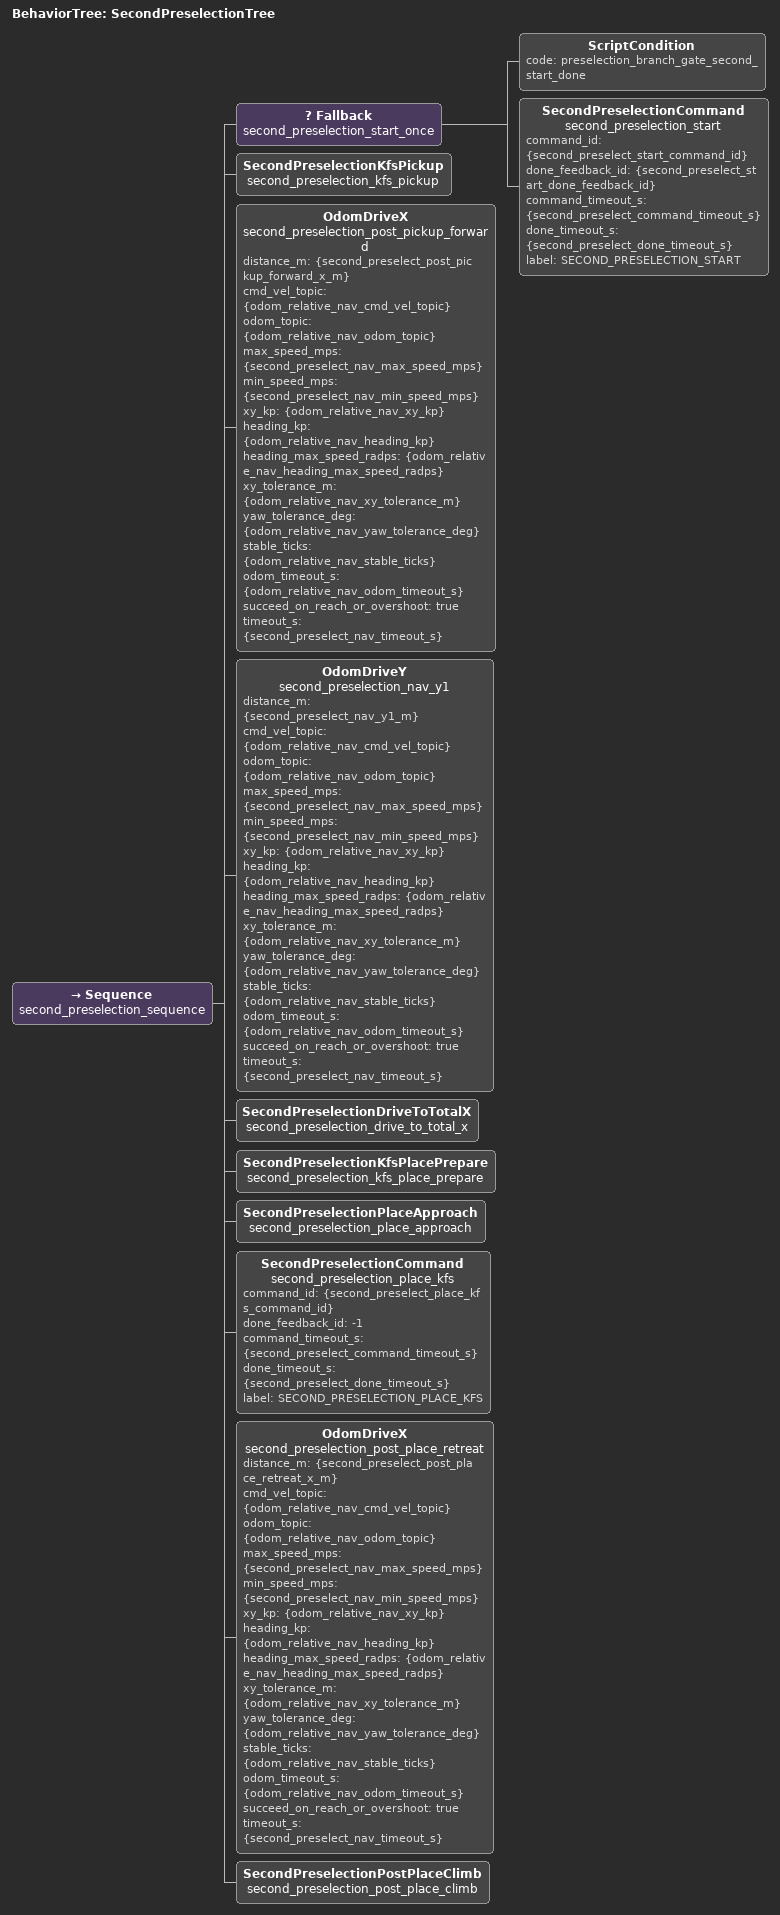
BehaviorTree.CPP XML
<root BTCPP_format="4">
  <BehaviorTree ID="SecondPreselectionTree">
    <Sequence name="second_preselection_sequence">
      <Fallback name="second_preselection_start_once">
        <ScriptCondition code="preselection_branch_gate_second_start_done"/>
        <SecondPreselectionCommand name="second_preselection_start"
                                   command_id="{second_preselect_start_command_id}"
                                   done_feedback_id="{second_preselect_start_done_feedback_id}"
                                   command_timeout_s="{second_preselect_command_timeout_s}"
                                   done_timeout_s="{second_preselect_done_timeout_s}"
                                   label="SECOND_PRESELECTION_START"/>
      </Fallback>

      <SecondPreselectionKfsPickup name="second_preselection_kfs_pickup"/>

      <OdomDriveX name="second_preselection_post_pickup_forward"
                  distance_m="{second_preselect_post_pickup_forward_x_m}"
                  cmd_vel_topic="{odom_relative_nav_cmd_vel_topic}"
                  odom_topic="{odom_relative_nav_odom_topic}"
                  max_speed_mps="{second_preselect_nav_max_speed_mps}"
                  min_speed_mps="{second_preselect_nav_min_speed_mps}"
                  xy_kp="{odom_relative_nav_xy_kp}"
                  heading_kp="{odom_relative_nav_heading_kp}"
                  heading_max_speed_radps="{odom_relative_nav_heading_max_speed_radps}"
                  xy_tolerance_m="{odom_relative_nav_xy_tolerance_m}"
                  yaw_tolerance_deg="{odom_relative_nav_yaw_tolerance_deg}"
                  stable_ticks="{odom_relative_nav_stable_ticks}"
                  odom_timeout_s="{odom_relative_nav_odom_timeout_s}"
                  succeed_on_reach_or_overshoot="true"
                  timeout_s="{second_preselect_nav_timeout_s}"/>
      <OdomDriveY name="second_preselection_nav_y1"
                  distance_m="{second_preselect_nav_y1_m}"
                  cmd_vel_topic="{odom_relative_nav_cmd_vel_topic}"
                  odom_topic="{odom_relative_nav_odom_topic}"
                  max_speed_mps="{second_preselect_nav_max_speed_mps}"
                  min_speed_mps="{second_preselect_nav_min_speed_mps}"
                  xy_kp="{odom_relative_nav_xy_kp}"
                  heading_kp="{odom_relative_nav_heading_kp}"
                  heading_max_speed_radps="{odom_relative_nav_heading_max_speed_radps}"
                  xy_tolerance_m="{odom_relative_nav_xy_tolerance_m}"
                  yaw_tolerance_deg="{odom_relative_nav_yaw_tolerance_deg}"
                  stable_ticks="{odom_relative_nav_stable_ticks}"
                  odom_timeout_s="{odom_relative_nav_odom_timeout_s}"
                  succeed_on_reach_or_overshoot="true"
                  timeout_s="{second_preselect_nav_timeout_s}"/>
      <SecondPreselectionDriveToTotalX
          name="second_preselection_drive_to_total_x"/>
      <SecondPreselectionKfsPlacePrepare
          name="second_preselection_kfs_place_prepare"/>
      <SecondPreselectionPlaceApproach
          name="second_preselection_place_approach"/>
      <SecondPreselectionCommand name="second_preselection_place_kfs"
                                 command_id="{second_preselect_place_kfs_command_id}"
                                 done_feedback_id="-1"
                                 command_timeout_s="{second_preselect_command_timeout_s}"
                                 done_timeout_s="{second_preselect_done_timeout_s}"
                                 label="SECOND_PRESELECTION_PLACE_KFS"/>
      <OdomDriveX name="second_preselection_post_place_retreat"
                  distance_m="{second_preselect_post_place_retreat_x_m}"
                  cmd_vel_topic="{odom_relative_nav_cmd_vel_topic}"
                  odom_topic="{odom_relative_nav_odom_topic}"
                  max_speed_mps="{second_preselect_nav_max_speed_mps}"
                  min_speed_mps="{second_preselect_nav_min_speed_mps}"
                  xy_kp="{odom_relative_nav_xy_kp}"
                  heading_kp="{odom_relative_nav_heading_kp}"
                  heading_max_speed_radps="{odom_relative_nav_heading_max_speed_radps}"
                  xy_tolerance_m="{odom_relative_nav_xy_tolerance_m}"
                  yaw_tolerance_deg="{odom_relative_nav_yaw_tolerance_deg}"
                  stable_ticks="{odom_relative_nav_stable_ticks}"
                  odom_timeout_s="{odom_relative_nav_odom_timeout_s}"
                  succeed_on_reach_or_overshoot="true"
                  timeout_s="{second_preselect_nav_timeout_s}"/>
      <SecondPreselectionPostPlaceClimb name="second_preselection_post_place_climb"/>
    </Sequence>
  </BehaviorTree>
</root>
